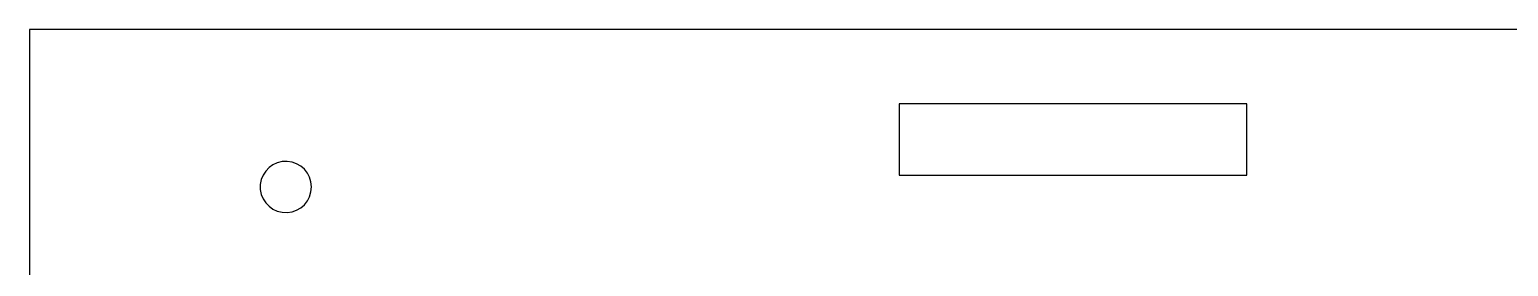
# Model space of a CAD drawing. Header units: metres. Extents: x 1885 to 2636, y 491 to 906.
# Drawn here: x 2158.8 to 2239.6, y 766.5 to 779.4 of the extents above; entities that cross this region are included whole.
import ezdxf

# ---------------------------------------------------------------- set-up
doc = ezdxf.new("R2010")
doc.units = ezdxf.units.M

msp = doc.modelspace()

# ---------------------------------------------------------------- linework, layer by layer
at = {"layer": 'COMPONENT1'}
for p, q in [((2288.837, 779.444), (2158.837, 779.444)), ((2158.837, 779.444), (2158.837, 762.943)), ((2225.337, 775.394), (2206.337, 775.394)), ((2206.337, 775.394), (2206.337, 771.494)), ((2225.337, 771.494), (2225.337, 775.394)), ((2171.738, 771.716), (2171.596, 771.497)), ((2171.918, 771.904), (2171.738, 771.716)), ((2172.13, 772.056), (2171.918, 771.904)), ((2172.369, 772.167), (2172.13, 772.056)), ((2172.63, 772.232), (2172.369, 772.167)), ((2172.906, 772.246), (2172.63, 772.232)), ((2173.176, 772.206), (2172.906, 772.246)), ((2173.427, 772.117), (2173.176, 772.206)), ((2173.653, 771.985), (2173.427, 772.117)), ((2173.849, 771.814), (2173.653, 771.985)), ((2174.011, 771.61), (2173.849, 771.814)), ((2174.133, 771.377), (2174.011, 771.61)), ((2171.496, 771.252), (2171.443, 770.986)), ((2171.443, 770.986), (2171.443, 770.709)), ((2171.596, 771.497), (2171.496, 771.252)), ((2174.21, 771.121), (2174.133, 771.377)), ((2174.237, 770.848), (2174.21, 771.121)), ((2174.21, 770.574), (2174.237, 770.848)), ((2206.337, 771.494), (2225.337, 771.494)), ((2171.443, 770.709), (2171.496, 770.443)), ((2171.496, 770.443), (2171.596, 770.198)), ((2171.596, 770.198), (2171.738, 769.979)), ((2171.738, 769.979), (2171.918, 769.791)), ((2173.849, 769.881), (2174.011, 770.085)), ((2174.011, 770.085), (2174.133, 770.318)), ((2174.133, 770.318), (2174.21, 770.574)), ((2171.918, 769.791), (2172.13, 769.639)), ((2172.13, 769.639), (2172.369, 769.528)), ((2172.369, 769.528), (2172.63, 769.463)), ((2172.63, 769.463), (2172.906, 769.449)), ((2172.906, 769.449), (2173.176, 769.489)), ((2173.176, 769.489), (2173.427, 769.578)), ((2173.427, 769.578), (2173.653, 769.71)), ((2173.653, 769.71), (2173.849, 769.881))]:
    msp.add_line(p, q, dxfattribs=at)

doc.saveas('drawing.dxf')
